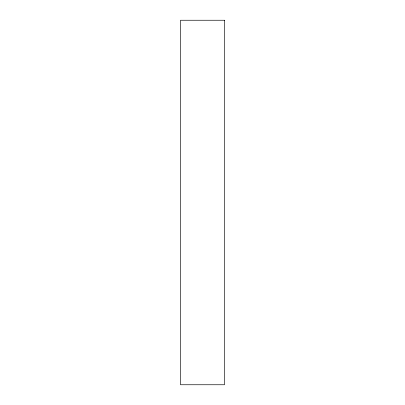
<?xml version="1.0" encoding="UTF-8"?>
<svg xmlns="http://www.w3.org/2000/svg" width="405" height="405" viewBox="0 0 405 405"><rect width="100%" height="100%" fill="white"/><g stroke="black" fill="none" stroke-linecap="round" stroke-linejoin="round"><path stroke-width="0.61" d="M224.492 20.25L180.508 20.25L180.508 384.75L224.492 384.75L224.492 20.25"/></g></svg>
